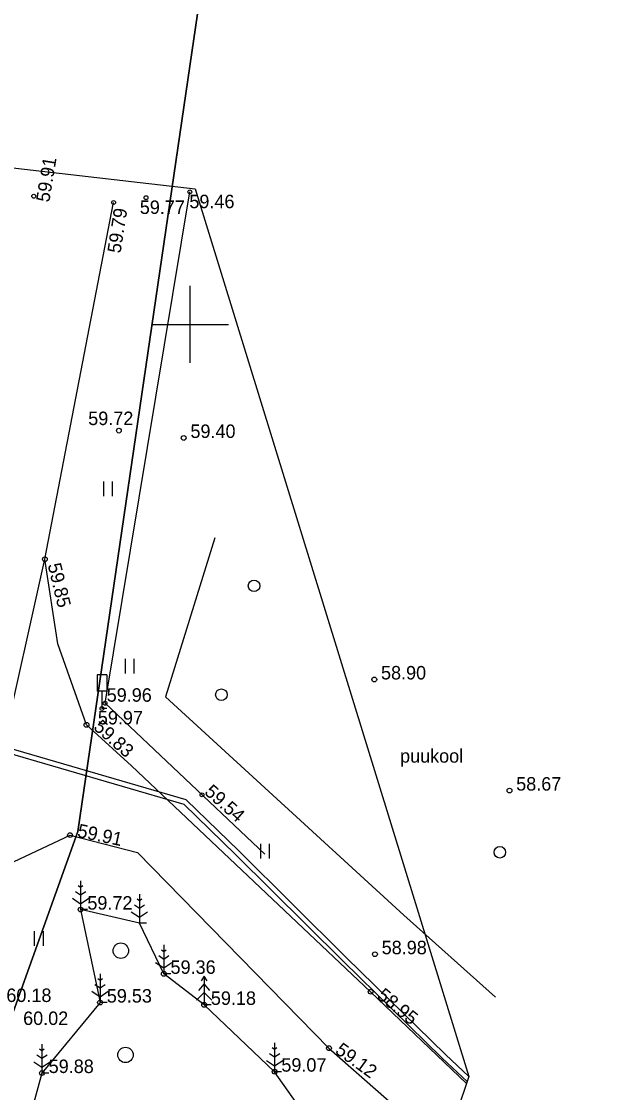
# Model space of a CAD drawing. Extents: x 643123 to 643699, y 6456101 to 6456901.
# Drawn here: x 643591.2 to 643622, y 6456310.1 to 6456365.7 of the extents above; entities that cross this region are included whole.
import ezdxf

# ---------------------------------------------------------------- set-up
doc = ezdxf.new("R2010")
doc.units = 0
for name, color, linetype in [('AED', 7, 'Continuous'), ('ELKAEV', 7, 'Continuous'), ('HALJASTUS', 7, 'Continuous'), ('KTRASS', 7, 'Continuous'), ('LIIKLUS', 7, 'Continuous'), ('MOOTPIIR', 7, 'Continuous'), ('PIIR', 7, 'Continuous'), ('PUU', 7, 'Continuous'), ('TEE', 7, 'Continuous'), ('VORK', 7, 'Continuous'), ('VTRASS', 7, 'Continuous')]:
    doc.layers.add(name, color=color, linetype=linetype)

msp = doc.modelspace()

# ---------------------------------------------------------------- linework, layer by layer
at = {"layer": 'AED'}
msp.add_lwpolyline([(643603.887, 6456322.484), (643595.587, 6456330.319), (643599.989, 6456356.888)], dxfattribs=at)
at = {"layer": 'ELKAEV'}
for centre, radius in [((643599.989, 6456356.888), 0.1), ((643591.884, 6456356.664), 0.1), ((643596.031, 6456356.34), 0.1), ((643597.717, 6456356.589), 0.1), ((643596.307, 6456344.485), 0.125), ((643599.672, 6456344.104), 0.125), ((643592.463, 6456337.803), 0.125), ((643609.572, 6456331.556), 0.125), ((643595.427, 6456330.046), 0.1), ((643595.587, 6456330.319), 0.1), ((643594.622, 6456329.2), 0.125), ((643600.624, 6456325.564), 0.1), ((643616.594, 6456325.783), 0.125), ((643593.769, 6456323.469), 0.125), ((643594.318, 6456319.598), 0.125), ((643609.606, 6456317.279), 0.125), ((643598.64, 6456316.26), 0.125), ((643609.382, 6456315.331), 0.125), ((643595.329, 6456314.767), 0.125), ((643600.735, 6456314.648), 0.125), ((643607.217, 6456312.396), 0.125), ((643592.309, 6456311.106), 0.125), ((643604.395, 6456311.177), 0.125)]:
    msp.add_circle(centre, radius, dxfattribs=at)
at = {"layer": 'HALJASTUS'}
for p, q in [((643595.505, 6456341.844), (643595.505, 6456341.083)), ((643595.961, 6456341.844), (643595.961, 6456341.083)), ((643596.636, 6456332.629), (643596.636, 6456331.868)), ((643597.091, 6456332.629), (643597.091, 6456331.868)), ((643603.665, 6456323.009), (643603.665, 6456322.248)), ((643604.12, 6456323.009), (643604.12, 6456322.248)), ((643591.911, 6456318.482), (643591.911, 6456317.721)), ((643592.366, 6456318.482), (643592.366, 6456317.721))]:
    msp.add_line(p, q, dxfattribs=at)
for points in [[(643601.295, 6456338.919), (643598.729, 6456330.649), (643611.103, 6456319.31), (643615.868, 6456315.04)], [(643580.057, 6456279.401), (643577.487, 6456270.61), (643579.69, 6456268.942), (643585.182, 6456275.433), (643588.129, 6456280.745), (643590.442, 6456284.716), (643593.049, 6456287.589), (643595.451, 6456291.306), (643597.43, 6456294.819), (643598.901, 6456298.208), (643602.81, 6456302.475), (643604.569, 6456304.502), (643606.702, 6456305.58), (643606.429, 6456308.269), (643604.395, 6456311.177), (643600.735, 6456314.648), (643598.64, 6456316.26), (643597.376, 6456318.899), (643594.318, 6456319.598)], [(643594.318, 6456319.598), (643595.329, 6456314.767), (643592.309, 6456311.106), (643590.701, 6456305.189), (643588.326, 6456295.468), (643585.468, 6456289.139), (643583.137, 6456282.107), (643580.057, 6456279.401)]]:
    msp.add_lwpolyline(points, dxfattribs=at)
for centre, radius in [((643603.327, 6456336.42), 0.3), ((643601.631, 6456330.762), 0.3), ((643616.091, 6456322.577), 0.3), ((643596.406, 6456317.463), 0.4), ((643596.648, 6456312.047), 0.4)]:
    msp.add_circle(centre, radius, dxfattribs=at)
at = {"layer": 'KTRASS'}
msp.add_lwpolyline([(643614.48, 6456310.922), (643613.265, 6456312.066), (643608.115, 6456317.11), (643602.543, 6456322.644), (643599.806, 6456325.296), (643590.107, 6456328.128), (643582.285, 6456329.328), (643579.312, 6456315.078), (643577.541, 6456307.027), (643575.37, 6456300.675), (643572.207, 6456292.672), (643571.343, 6456289.105), (643566.673, 6456277.769), (643560.949, 6456267.631), (643554.377, 6456257.121), (643542.615, 6456240.326)], dxfattribs=at)
at = {"layer": 'LIIKLUS'}
for p, q in [((643595.177, 6456331.796), (643595.177, 6456330.946)), ((643595.677, 6456331.796), (643595.177, 6456331.796)), ((643595.677, 6456331.796), (643595.677, 6456330.946)), ((643595.677, 6456330.946), (643595.177, 6456330.946)), ((643595.427, 6456330.946), (643595.427, 6456330.046)), ((643595.677, 6456330.046), (643595.427, 6456330.046))]:
    msp.add_line(p, q, dxfattribs=at)
at = {"layer": 'MOOTPIIR'}
msp.add_lwpolyline([(643444.736, 6456376.761), (643458.837, 6456369.535), (643514.013, 6456367.012), (643600.264, 6456357.043), (643614.48, 6456310.922), (643610.825, 6456300.071), (643565.027, 6456240.194), (643548.127, 6456226.709), (643522.979, 6456254.341), (643461.859, 6456333.339), (643451.284, 6456335.372), (643428.144, 6456353.969), (643425.102, 6456360.135), (643441.39, 6456374.904)], close=True, dxfattribs=at)
at = {"layer": 'PIIR'}
msp.add_lwpolyline([(643601.69, 6456488.57), (643584.91, 6456344.26), (643580.96, 6456327.41), (643574.34, 6456303.84), (643567.81, 6456286.13), (643560.24, 6456268.56), (643542.43, 6456244.32), (643539.8, 6456241.11), (643496, 6456188.8), (643482.7, 6456175.4), (643450.26, 6456136.43), (643424.59, 6456106.45), (643443.56, 6456101.2), (643445.58, 6456104.15), (643470.79, 6456136), (643484.53, 6456152.77), (643494.04, 6456163.38), (643509.04, 6456181.43), (643519.91, 6456194.43), (643549.38, 6456228.03), (643563.7, 6456247.27), (643572.63, 6456263.51), (643594.18, 6456323.66), (643606.2, 6456405.92)], dxfattribs=at)
msp.add_lwpolyline([(643594.18, 6456323.66), (643572.63, 6456263.51), (643610.25, 6456195.99), (643606.28, 6456193.22), (643617.99, 6456172.64), (643641.27, 6456130.66), (643669.92, 6456151.73), (643645.68, 6456178.39), (643629.89, 6456195.41), (643674.67, 6456244.82), (643699.28, 6456395.81), (643606.96, 6456405.84), (643606.2, 6456405.92)], close=True, dxfattribs=at)
at = {"layer": 'PUU'}
for p, q in [((643594.318, 6456320.748), (643594.194, 6456320.831)), ((643594.318, 6456321.098), (643594.318, 6456319.598)), ((643594.442, 6456320.831), (643594.318, 6456320.748)), ((643593.894, 6456320.187), (643594.318, 6456319.905)), ((643594.318, 6456320.348), (643594.051, 6456320.526)), ((643594.585, 6456320.526), (643594.318, 6456320.348)), ((643594.318, 6456319.905), (643594.742, 6456320.187)), ((643597.376, 6456320.049), (643597.252, 6456320.132)), ((643597.376, 6456320.399), (643597.376, 6456318.899)), ((643597.5, 6456320.132), (643597.376, 6456320.049)), ((643594.678, 6456319.598), (643594.318, 6456319.598)), ((643597.376, 6456319.649), (643597.109, 6456319.827)), ((643597.643, 6456319.827), (643597.376, 6456319.649)), ((643596.952, 6456319.488), (643597.376, 6456319.206)), ((643597.376, 6456319.206), (643597.8, 6456319.488)), ((643597.736, 6456318.899), (643597.376, 6456318.899)), ((643598.64, 6456317.41), (643598.516, 6456317.493)), ((643598.64, 6456317.76), (643598.64, 6456316.26)), ((643598.764, 6456317.493), (643598.64, 6456317.41)), ((643598.216, 6456316.849), (643598.64, 6456316.567)), ((643598.64, 6456317.01), (643598.373, 6456317.188)), ((643598.907, 6456317.188), (643598.64, 6456317.01)), ((643598.64, 6456316.567), (643599.064, 6456316.849)), ((643595.329, 6456316.267), (643595.329, 6456314.767)), ((643599, 6456316.26), (643598.64, 6456316.26)), ((643595.329, 6456315.517), (643595.062, 6456315.695)), ((643595.329, 6456315.917), (643595.205, 6456316)), ((643595.453, 6456316), (643595.329, 6456315.917)), ((643595.596, 6456315.695), (643595.329, 6456315.517)), ((643600.735, 6456315.748), (643600.435, 6456315.398)), ((643600.735, 6456316.148), (643600.585, 6456315.898)), ((643600.885, 6456315.898), (643600.735, 6456316.148)), ((643600.735, 6456316.148), (643600.735, 6456314.648)), ((643601.035, 6456315.398), (643600.735, 6456315.748)), ((643594.905, 6456315.356), (643595.329, 6456315.074)), ((643595.329, 6456315.074), (643595.753, 6456315.356)), ((643600.735, 6456315.298), (643600.335, 6456314.898)), ((643601.135, 6456314.898), (643600.735, 6456315.298)), ((643595.689, 6456314.767), (643595.329, 6456314.767)), ((643601.095, 6456314.648), (643600.735, 6456314.648)), ((643592.309, 6456312.256), (643592.185, 6456312.339)), ((643592.309, 6456312.606), (643592.309, 6456311.106)), ((643592.433, 6456312.339), (643592.309, 6456312.256)), ((643604.395, 6456312.327), (643604.271, 6456312.41)), ((643604.395, 6456312.677), (643604.395, 6456311.177)), ((643604.519, 6456312.41), (643604.395, 6456312.327)), ((643592.309, 6456311.856), (643592.042, 6456312.034)), ((643592.576, 6456312.034), (643592.309, 6456311.856)), ((643603.971, 6456311.766), (643604.395, 6456311.484)), ((643604.395, 6456311.927), (643604.128, 6456312.105)), ((643604.662, 6456312.105), (643604.395, 6456311.927)), ((643604.395, 6456311.484), (643604.819, 6456311.766)), ((643591.885, 6456311.695), (643592.309, 6456311.413)), ((643592.309, 6456311.413), (643592.733, 6456311.695)), ((643592.669, 6456311.106), (643592.309, 6456311.106)), ((643604.755, 6456311.177), (643604.395, 6456311.177))]:
    msp.add_line(p, q, dxfattribs=at)
at = {"layer": 'TEE'}
for points in [[(643574.349, 6456277.497), (643579.419, 6456289.936), (643586.355, 6456310.816), (643588.707, 6456319.977), (643590.218, 6456327.758), (643592.463, 6456337.803), (643596.031, 6456356.34)], [(643614.362, 6456310.57), (643609.382, 6456315.331), (643596.965, 6456327.064), (643594.622, 6456329.2), (643593.135, 6456333.403), (643592.463, 6456337.803)], [(643588.707, 6456319.977), (643590.58, 6456321.958), (643593.769, 6456323.469), (643597.276, 6456322.57), (643607.217, 6456312.396), (643613.203, 6456307.131)]]:
    msp.add_lwpolyline(points, dxfattribs=at)
at = {"layer": 'VORK'}
for p, q in [((643600, 6456352), (643600, 6456348)), ((643598, 6456350), (643602, 6456350))]:
    msp.add_line(p, q, dxfattribs=at)
at = {"layer": 'VTRASS'}
msp.add_lwpolyline([(643582.469, 6456329.898), (643590.06, 6456327.881), (643599.677, 6456325.073), (643602.368, 6456322.466), (643607.939, 6456316.932), (643613.092, 6456311.886), (643614.392, 6456310.661)], dxfattribs=at)

# ---------------------------------------------------------------- texts
at = {"layer": 'ELKAEV'}
for s, rotation, p in [(' 59.91', 80.5801, (643592.645, 6456356.066)), (' 59.79', 81.1756, (643596.352, 6456353.416)), ('59.85', 283.5026, (643592.604, 6456337.516)), ('59.83', 318.1585, (643594.942, 6456329.01)), (' 59.54', 318.2845, (643600.511, 6456325.815)), ('59.91', 347.9637, (643594.111, 6456323.382)), ('58.95', 321.0361, (643609.661, 6456315.034)), ('59.12', 324.0349, (643607.491, 6456312.17))]:
    msp.add_text(s, height=0.7, rotation=rotation, dxfattribs=at).set_placement(p)
for s, p in [(' 59.77', (643597.133, 6456355.743)), (' 59.46', (643599.707, 6456356.042)), ('59.72', (643594.715, 6456344.773)), ('59.40', (643600.022, 6456344.104)), ('58.90', (643609.922, 6456331.556)), (' 59.96', (643595.413, 6456330.399)), (' 59.97', (643594.954, 6456329.22)), ('58.67', (643616.944, 6456325.783)), ('59.72', (643594.668, 6456319.598)), ('58.98', (643609.956, 6456317.279)), ('59.36', (643598.99, 6456316.26)), ('60.18', (643590.461, 6456314.797)), ('59.53', (643595.679, 6456314.767)), ('59.18', (643601.085, 6456314.648)), ('60.02', (643591.333, 6456313.603)), ('59.88', (643592.659, 6456311.106)), ('59.07', (643604.745, 6456311.177))]:
    msp.add_text(s, height=0.7, dxfattribs=at).set_placement(p)
at = {"layer": 'HALJASTUS'}
msp.add_text('puukool', height=0.7, dxfattribs=at).set_placement((643610.911, 6456327.233))

doc.saveas('drawing.dxf')
